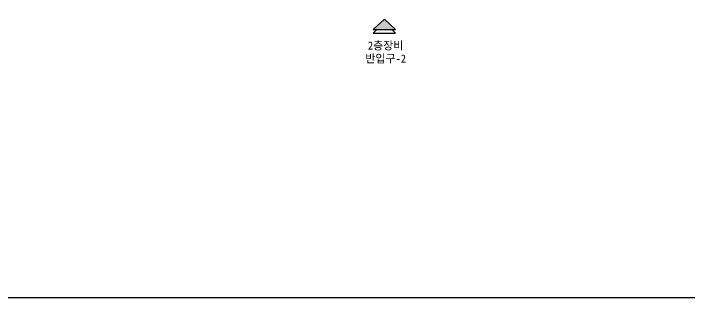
# Model space of a CAD drawing. Header units: millimetres. Extents: x -65013 to -1333, y -375790 to -325797.
# Drawn here: x -51286 to -30306, y -375790 to -366978 of the extents above; entities that cross this region are included whole.
import ezdxf
from ezdxf.enums import TextEntityAlignment as Align

# ---------------------------------------------------------------- set-up
doc = ezdxf.new("R2010")
doc.units = ezdxf.units.MM
doc.layers.add('TX-PAPR', color=2, linetype='Continuous', plot=False)
doc.layers.add('TZ-BASE', color=253, linetype='Continuous')
doc.styles.get("Standard").update_dxf_attribs({"font": 'GulimChe.ttf'})

msp = doc.modelspace()

# ---------------------------------------------------------------- hatches: boundary and pattern name
at = {"layer": 'TZ-BASE'}
msp.add_hatch(color=256, dxfattribs=at).paths.add_polyline_path([(-39433.8, -367476.3), (-40118.3, -367476.3), (-39776, -367152.2)])

# ---------------------------------------------------------------- linework, layer by layer
at = {"layer": 'TX-PAPR'}
msp.add_lwpolyline([(-65013.4, -375790.1), (-1333.4, -375790.1), (-1333.4, -334510.1), (-65013.4, -334510.1)], close=True, dxfattribs=at)
at = {"layer": 'TZ-BASE'}
for p, q in [((-40118.3, -367476.3), (-39776, -367152.2)), ((-39433.8, -367476.3), (-39776, -367152.2)), ((-40118.3, -367476.3), (-39433.8, -367476.3)), ((-40118.3, -367591.5), (-40006.7, -367476.3)), ((-39433.8, -367591.5), (-39545.3, -367476.3)), ((-40118.3, -367591.5), (-39433.8, -367591.5))]:
    msp.add_line(p, q, dxfattribs=at)

# ---------------------------------------------------------------- texts
for s, p in [('2층장비', (-39735.8, -367965.6)), ('반입구-2', (-39735.8, -368370))]:
    msp.add_text(s, height=250, dxfattribs=at).set_placement(p, align=Align.MIDDLE)

doc.saveas('drawing.dxf')
